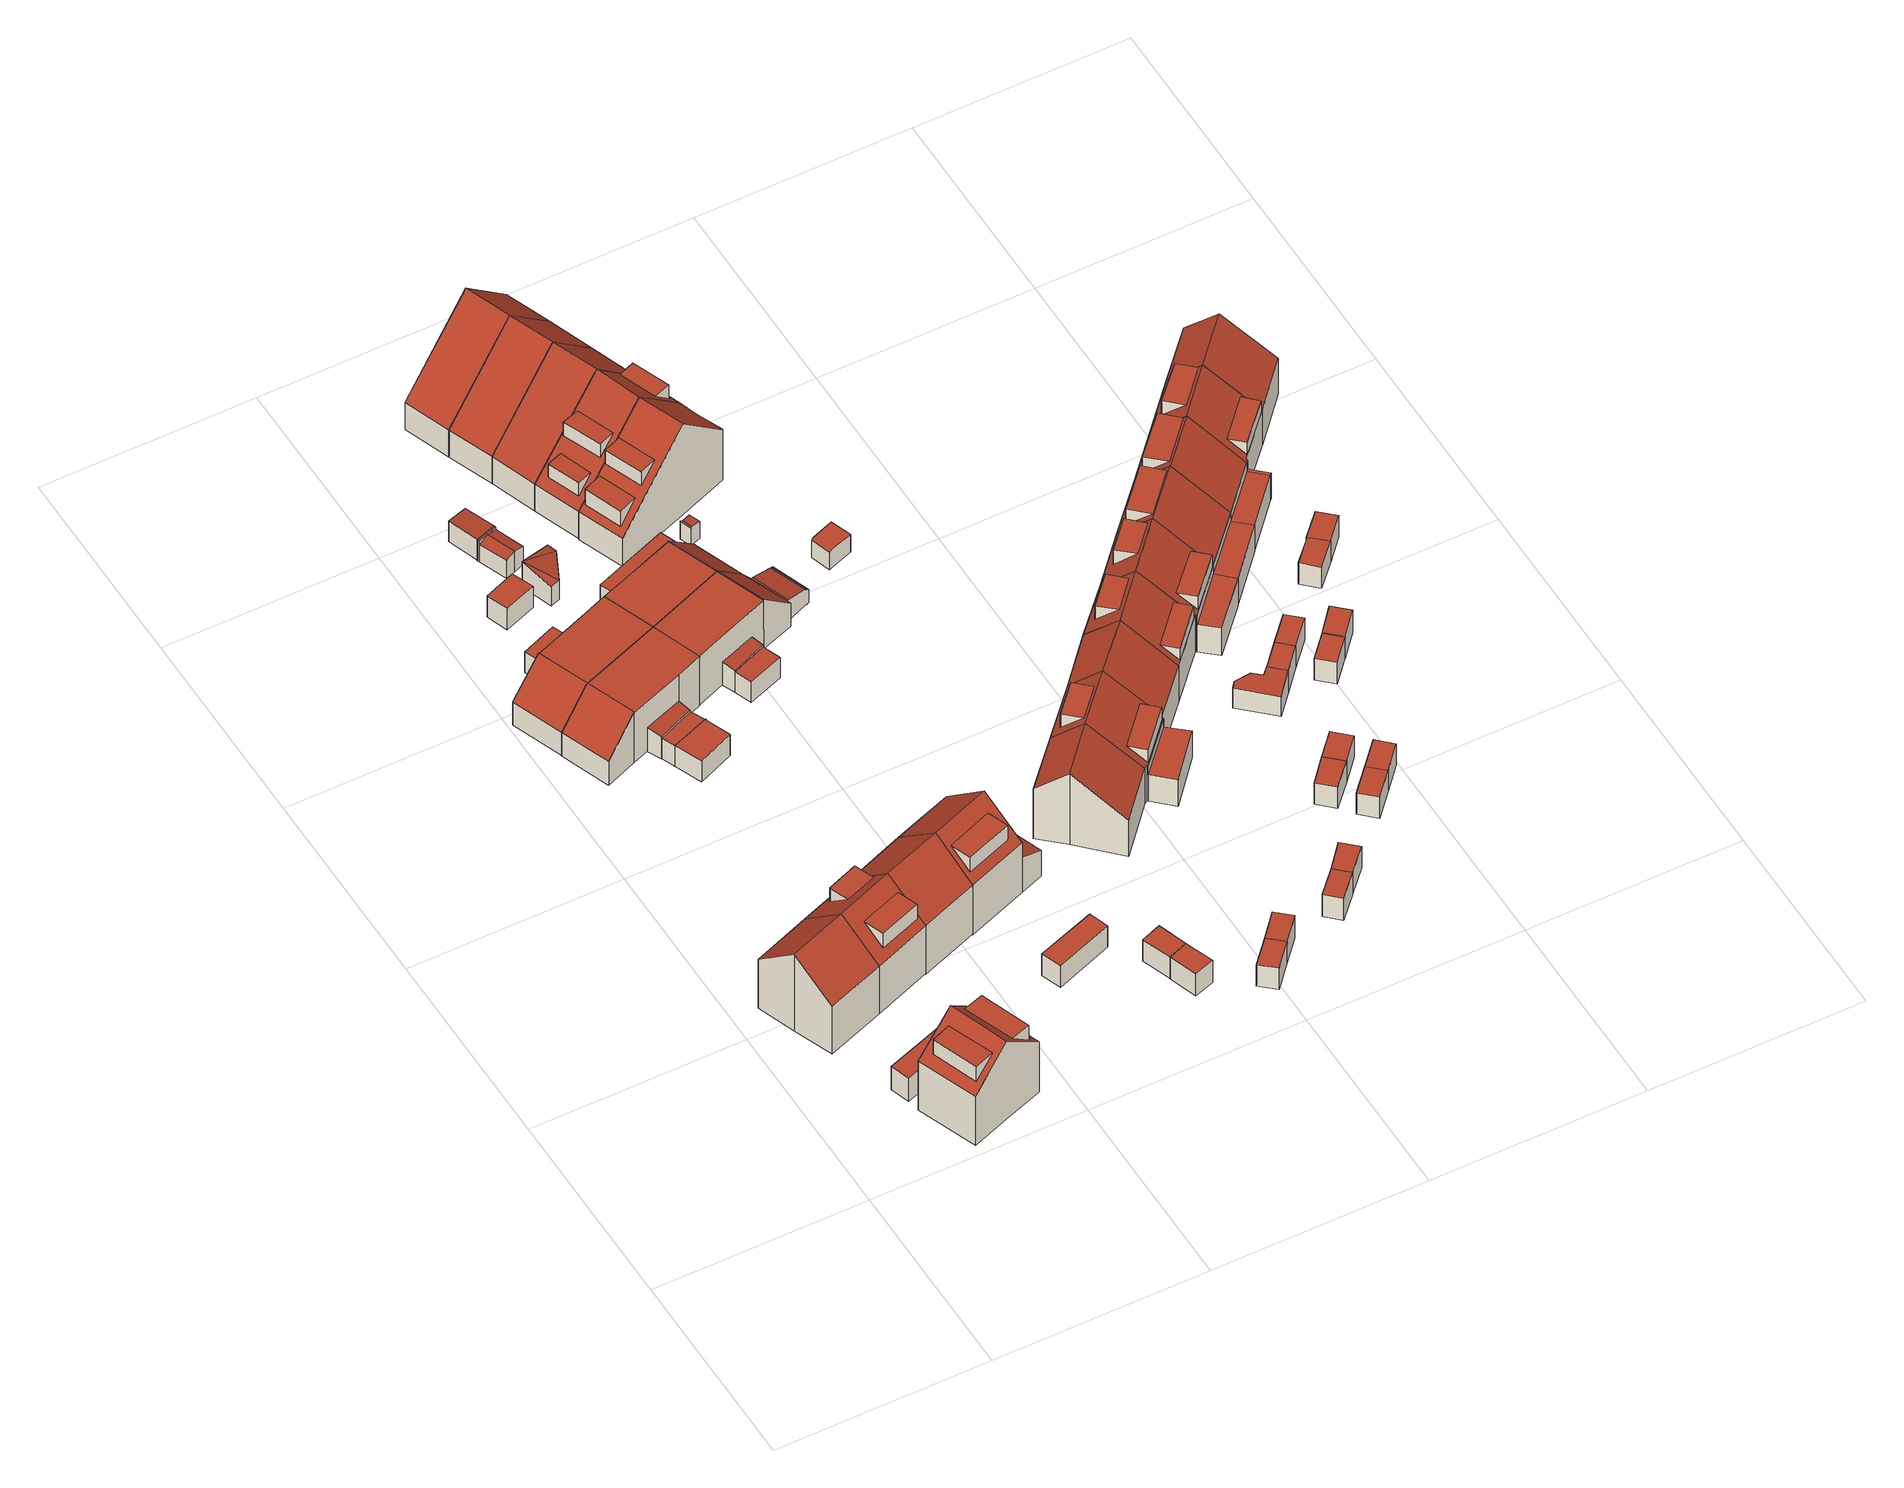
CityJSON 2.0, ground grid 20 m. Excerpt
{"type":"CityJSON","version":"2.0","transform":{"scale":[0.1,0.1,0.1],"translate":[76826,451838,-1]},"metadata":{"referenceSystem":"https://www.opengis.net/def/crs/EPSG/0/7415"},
"CityObjects":{
"building1":{"type":"Building","attributes":{"Volume":330.74,"Dakoppervlakte":59.06,"Muuroppervlakte":180.11,"Vloeroppervlakte":45.09,"hoogte_Z_max_in_m_NAP":8.76,"GEB_DOEL":"woonfunctie","dateOfConstruction":"1982-01-01","measuredHeight":8.98},"geometry":[{"type":"Solid","lod":"2","boundaries":[[[[0,1,2,3,4,5]],[[6,7,8,9]],[[10,11,8,7]],[[3,2,6,9]],[[5,11,10,0]],[[4,8,11,5]],[[7,6,2,1,0,10]],[[4,3,9,8]]]],"semantics":{"surfaces":[{"type":"GroundSurface"},{"type":"RoofSurface"},{"type":"WallSurface"}],"values":[[0,1,1,2,2,2,2,2]]}}]},
"building2":{"type":"Building","attributes":{"Volume":28.54,"Dakoppervlakte":10.73,"Muuroppervlakte":40.31,"Vloeroppervlakte":10.73,"hoogte_Z_max_in_m_NAP":2.26,"GEB_DOEL":"onbekend","dateOfConstruction":"1982-01-01","measuredHeight":2.66},"geometry":[{"type":"Solid","lod":"2","boundaries":[[[[12,13,14,15]],[[16,17,18,19]],[[15,14,17,16]],[[14,13,18,17]],[[18,13,12,19]],[[12,15,16,19]]]],"semantics":{"surfaces":[{"type":"GroundSurface"},{"type":"RoofSurface"},{"type":"WallSurface"}],"values":[[0,1,2,2,2,2]]}}]},
"building3":{"type":"Building","attributes":{"Volume":360.39,"Dakoppervlakte":36.42,"Muuroppervlakte":184.78,"Vloeroppervlakte":46.39,"hoogte_Z_max_in_m_NAP":8.72,"GEB_DOEL":"woonfunctie","dateOfConstruction":"1982-01-01","measuredHeight":9.08},"children":["building3-1","building3-2"],"geometry":[{"type":"Solid","lod":"2","boundaries":[[[[20,21,22,23,24,25]],[[26,27,28,29],[30,31,32,33]],[[29,34,35,26],[36,37,38,39]],[[23,22,35,34]],[[26,35,22,21]],[[34,29,28,25,24,23]],[[20,25,28,27]],[[21,20,27,26]],[[40,41,33,32]],[[30,41,40,31]],[[30,33,41]],[[40,32,31]],[[42,43,36,39]],[[42,39,38]],[[38,37,43,42]],[[43,37,36]]]],"semantics":{"surfaces":[{"type":"GroundSurface"},{"type":"RoofSurface"},{"type":"WallSurface"}],"values":[[0,1,1,2,2,2,2,2,1,2,2,2,1,2,2,2]]}}]},
"building3-1":{"type":"BuildingInstallation","attributes":{"relationToConstruction":"outside"},"parents":["building3"],"geometry":[{"type":"MultiSurface","lod":"2","boundaries":[[[40,41,33,32]],[[30,41,40,31]],[[30,33,41]],[[40,32,31]]],"semantics":{"surfaces":[{"type":"RoofSurface"},{"type":"WallSurface"}],"values":[0,1,1,1]}}]},
"building3-2":{"type":"BuildingInstallation","attributes":{"relationToConstruction":"outside"},"parents":["building3"],"geometry":[{"type":"MultiSurface","lod":"2","boundaries":[[[42,43,36,39]],[[42,39,38]],[[38,37,43,42]],[[43,37,36]]],"semantics":{"surfaces":[{"type":"RoofSurface"},{"type":"WallSurface"}],"values":[0,1,1,1]}}]},
"building4":{"type":"Building","attributes":{"Volume":339.76,"Dakoppervlakte":39.76,"Muuroppervlakte":179.52,"Vloeroppervlakte":44.7,"hoogte_Z_max_in_m_NAP":8.76,"GEB_DOEL":"woonfunctie","dateOfConstruction":"1982-01-01","measuredHeight":8.98},"children":["building4-1","building4-2"],"geometry":[{"type":"Solid","lod":"2","boundaries":[[[[44,2,1,0,45,46]],[[7,6,47,48],[49,50,51,52]],[[48,53,10,7],[54,55,56,57]],[[0,10,53,45]],[[10,0,1,7]],[[48,47,44,46,45,53]],[[44,47,6,2]],[[1,2,6,7]],[[49,52,58,59]],[[51,50,59,58]],[[50,49,59]],[[58,52,51]],[[60,61,55,54]],[[54,57,60]],[[57,56,61,60]],[[56,55,61]]]],"semantics":{"surfaces":[{"type":"GroundSurface"},{"type":"RoofSurface"},{"type":"WallSurface"}],"values":[[0,1,1,2,2,2,2,2,1,2,2,2,1,2,2,2]]}}]},
"building4-1":{"type":"BuildingInstallation","attributes":{"relationToConstruction":"outside"},"parents":["building4"],"geometry":[{"type":"MultiSurface","lod":"2","boundaries":[[[49,52,58,59]],[[51,50,59,58]],[[50,49,59]],[[58,52,51]]],"semantics":{"surfaces":[{"type":"RoofSurface"},{"type":"WallSurface"}],"values":[0,1,1,1]}}]},
"building4-2":{"type":"BuildingInstallation","attributes":{"relationToConstruction":"outside"},"parents":["building4"],"geometry":[{"type":"MultiSurface","lod":"2","boundaries":[[[60,61,55,54]],[[54,57,60]],[[57,56,61,60]],[[56,55,61]]],"semantics":{"surfaces":[{"type":"RoofSurface"},{"type":"WallSurface"}],"values":[0,1,1,1]}}]},
"building5":{"type":"Building","attributes":{"Volume":335.72,"Dakoppervlakte":59.55,"Muuroppervlakte":182.07,"Vloeroppervlakte":45.47,"hoogte_Z_max_in_m_NAP":8.76,"GEB_DOEL":"woonfunctie","dateOfConstruction":"1982-01-01","measuredHeight":9.03},"geometry":[{"type":"Solid","lod":"2","boundaries":[[[[62,63,64,65,66,67]],[[47,68,69,48]],[[69,70,53,48]],[[64,53,70,65]],[[62,67,68,47]],[[66,69,68,67]],[[53,64,63,62,47,48]],[[66,65,70,69]]]],"semantics":{"surfaces":[{"type":"GroundSurface"},{"type":"RoofSurface"},{"type":"WallSurface"}],"values":[[0,1,1,2,2,2,2,2]]}}]},
"building6":{"type":"Building","attributes":{"Volume":330.44,"Dakoppervlakte":74.86,"Muuroppervlakte":178.05,"Vloeroppervlakte":68.43,"hoogte_Z_max_in_m_NAP":5.5,"GEB_DOEL":"woonfunctie","dateOfConstruction":"1982-01-01","measuredHeight":5.83},"geometry":[{"type":"Solid","lod":"2","boundaries":[[[[71,72,73,74,75,76,77,78,79,80]],[[81,82,83,84,85]],[[86,87,88,89]],[[90,91,92,93]],[[71,82,81,72]],[[79,86,84,83,80]],[[78,87,86,79]],[[77,88,87,78]],[[89,88,77,76]],[[84,86,89,76,75,85]],[[75,74,93,92,85]],[[90,93,74,73]],[[91,90,73,72,81]],[[91,81,85,92]],[[82,71,80,83]]]],"semantics":{"surfaces":[{"type":"GroundSurface"},{"type":"RoofSurface"},{"type":"WallSurface"}],"values":[[0,1,1,1,2,2,2,2,2,2,2,2,2,2,2]]}}]},
"building7":{"type":"Building","attributes":{"Volume":311.79,"Dakoppervlakte":67.31,"Muuroppervlakte":170.22,"Vloeroppervlakte":61.02,"hoogte_Z_max_in_m_NAP":5.5,"GEB_DOEL":"woonfunctie","dateOfConstruction":"1982-01-01","measuredHeight":5.89},"geometry":[{"type":"Solid","lod":"2","boundaries":[[[[94,95,96,97,98,99,100,101,102,103]],[[104,82,81,105,106,107]],[[108,109,110,111]],[[112,113,91,90]],[[94,103,81,82]],[[94,82,104,95]],[[99,98,110,109]],[[111,110,98,97]],[[108,111,97,96]],[[105,100,99,109,108,107,106]],[[103,102,90,91,81]],[[90,102,101,112]],[[113,112,101,100,105]],[[113,105,81,91]],[[96,95,104,107,108]]]],"semantics":{"surfaces":[{"type":"GroundSurface"},{"type":"RoofSurface"},{"type":"WallSurface"}],"values":[[0,1,1,1,2,2,2,2,2,2,2,2,2,2,2]]}}]},
"building8":{"type":"Building","attributes":{"Volume":38.8,"Dakoppervlakte":15.26,"Muuroppervlakte":40.02,"Vloeroppervlakte":15.26,"hoogte_Z_max_in_m_NAP":2.24,"GEB_DOEL":"onbekend","dateOfConstruction":"1982-01-01","measuredHeight":2.58},"geometry":[{"type":"Solid","lod":"2","boundaries":[[[[114,115,116,117,118,119,120]],[[121,122,123,124,125]],[[126,127,128,129]],[[124,123,117,116,115,128,125]],[[121,127,119,118,122]],[[122,118,117,123]],[[129,128,115,114]],[[114,120,126,129]],[[120,119,127,126]],[[127,121,125,128]]]],"semantics":{"surfaces":[{"type":"GroundSurface"},{"type":"RoofSurface"},{"type":"WallSurface"}],"values":[[0,1,1,2,2,2,2,2,2,2]]}}]},
"building9":{"type":"Building","attributes":{"Volume":16.77,"Dakoppervlakte":6.68,"Muuroppervlakte":26.51,"Vloeroppervlakte":6.68,"hoogte_Z_max_in_m_NAP":2.15,"GEB_DOEL":"onbekend","dateOfConstruction":"1982-01-01","measuredHeight":2.51},"geometry":[{"type":"Solid","lod":"2","boundaries":[[[[130,131,132,133]],[[134,135,136,137]],[[132,131,135,134]],[[131,130,136,135]],[[136,130,133,137]],[[133,132,134,137]]]],"semantics":{"surfaces":[{"type":"GroundSurface"},{"type":"RoofSurface"},{"type":"WallSurface"}],"values":[[0,1,2,2,2,2]]}}]},
"building10":{"type":"Building","attributes":{"Volume":14.42,"Dakoppervlakte":6.32,"Muuroppervlakte":23.43,"Vloeroppervlakte":6.29,"hoogte_Z_max_in_m_NAP":2.06,"GEB_DOEL":"onbekend","dateOfConstruction":"1982-01-01","measuredHeight":2.39},"geometry":[{"type":"Solid","lod":"2","boundaries":[[[[138,139,140,141]],[[142,143,144,145]],[[141,140,145,144]],[[145,140,139,142]],[[138,143,142,139]],[[138,141,144,143]]]],"semantics":{"surfaces":[{"type":"GroundSurface"},{"type":"RoofSurface"},{"type":"WallSurface"}],"values":[[0,1,2,2,2,2]]}}]},
"building11":{"type":"Building","attributes":{"Volume":14.27,"Dakoppervlakte":6.54,"Muuroppervlakte":22.66,"Vloeroppervlakte":6.3,"hoogte_Z_max_in_m_NAP":2.06,"GEB_DOEL":"onbekend","dateOfConstruction":"1982-01-01","measuredHeight":2.43},"geometry":[{"type":"Solid","lod":"2","boundaries":[[[[146,147,148,149,150,151,152]],[[153,154,155,156,157]],[[158,159,160,156,155]],[[160,161,145,144,162,157]],[[158,155,152,151]],[[153,147,146,154]],[[152,155,154,146]],[[161,159,150,149,145]],[[145,149,148,144]],[[148,147,153,162,144]],[[156,160,157]],[[161,160,159]],[[162,153,157]],[[151,150,159,158]]]],"semantics":{"surfaces":[{"type":"GroundSurface"},{"type":"RoofSurface"},{"type":"WallSurface"}],"values":[[0,1,1,1,2,2,2,2,2,2,2,2,2,2]]}}]},
"building12":{"type":"Building","attributes":{"Volume":18.06,"Dakoppervlakte":7.53,"Muuroppervlakte":27.78,"Vloeroppervlakte":7.23,"hoogte_Z_max_in_m_NAP":2.73,"GEB_DOEL":"onbekend","dateOfConstruction":"1982-01-01","measuredHeight":3.06},"geometry":[{"type":"Solid","lod":"2","boundaries":[[[[163,164,165,166,167]],[[168,169,170]],[[171,172,169]],[[170,169,172]],[[165,164,171,169]],[[172,171,164,163]],[[170,167,166,168]],[[165,169,168,166]],[[163,167,170,172]]]],"semantics":{"surfaces":[{"type":"GroundSurface"},{"type":"RoofSurface"},{"type":"WallSurface"}],"values":[[0,1,1,1,2,2,2,2,2]]}}]},
"building13":{"type":"Building","attributes":{"Volume":28.89,"Dakoppervlakte":11.37,"Muuroppervlakte":39.29,"Vloeroppervlakte":11.37,"hoogte_Z_max_in_m_NAP":2.21,"GEB_DOEL":"onbekend","dateOfConstruction":"1982-01-01","measuredHeight":2.54},"geometry":[{"type":"Solid","lod":"2","boundaries":[[[[173,174,175,176]],[[177,178,179,180]],[[176,175,178,177]],[[175,174,179,178]],[[179,174,173,180]],[[177,180,173,176]]]],"semantics":{"surfaces":[{"type":"GroundSurface"},{"type":"RoofSurface"},{"type":"WallSurface"}],"values":[[0,1,2,2,2,2]]}}]},
"building14":{"type":"Building","attributes":{"Volume":426.15,"Dakoppervlakte":70.07,"Muuroppervlakte":196.24,"Vloeroppervlakte":65.78,"hoogte_Z_max_in_m_NAP":8.76,"GEB_DOEL":"woonfunctie","dateOfConstruction":"1982-01-01","measuredHeight":9.16},"children":["building14-1"],"geometry":[{"type":"Solid","lod":"2","boundaries":[[[[181,182,183,184,185,186,187,188]],[[69,68,189,190],[191,192,193,194]],[[69,190,195,70]],[[196,197,198,199,200,201]],[[68,69,70,182,181,188]],[[201,189,68,188,187]],[[187,186,196,201]],[[197,196,186,185,184,198]],[[183,199,198,184]],[[199,195,190,200]],[[190,189,201,200]],[[70,195,199,183,182]],[[191,194,202,203]],[[203,202,193,192]],[[192,191,203]],[[202,194,193]]]],"semantics":{"surfaces":[{"type":"GroundSurface"},{"type":"RoofSurface"},{"type":"WallSurface"}],"values":[[0,1,1,1,2,2,2,2,2,2,2,2,1,2,2,2]]}}]},
"building14-1":{"type":"BuildingInstallation","attributes":{"relationToConstruction":"outside"},"parents":["building14"],"geometry":[{"type":"MultiSurface","lod":"2","boundaries":[[[191,194,202,203]],[[203,202,193,192]],[[192,191,203]],[[202,194,193]]],"semantics":{"surfaces":[{"type":"RoofSurface"},{"type":"WallSurface"}],"values":[0,1,1,1]}}]},
"building15":{"type":"Building","attributes":{"Volume":14.76,"Dakoppervlakte":6.14,"Muuroppervlakte":25.4,"Vloeroppervlakte":6.14,"hoogte_Z_max_in_m_NAP":2.14,"GEB_DOEL":"onbekend","dateOfConstruction":"1982-01-01","measuredHeight":2.4},"geometry":[{"type":"Solid","lod":"2","boundaries":[[[[204,205,206,207]],[[208,209,210,211]],[[204,207,210,209]],[[206,211,210,207]],[[211,206,205,208]],[[205,204,209,208]]]],"semantics":{"surfaces":[{"type":"GroundSurface"},{"type":"RoofSurface"},{"type":"WallSurface"}],"values":[[0,1,2,2,2,2]]}}]},
"building16":{"type":"Building","attributes":{"Volume":361.79,"Dakoppervlakte":84.11,"Muuroppervlakte":179.48,"Vloeroppervlakte":77.92,"hoogte_Z_max_in_m_NAP":5.5,"GEB_DOEL":"woonfunctie","dateOfConstruction":"1982-01-01","measuredHeight":5.89},"geometry":[{"type":"Solid","lod":"2","boundaries":[[[[212,213,214,215,216,217,218,94,219]],[[83,82,220,221,222]],[[223,224,225,226,227]],[[228,229,230,231]],[[219,94,82,83]],[[214,224,223,215]],[[225,224,214,213]],[[213,212,226,225]],[[228,231,220,218,217]],[[228,217,216,229]],[[221,230,229,216,215,223,227]],[[226,212,219,83,222,221,227]],[[220,231,230,221]],[[94,218,220,82]]]],"semantics":{"surfaces":[{"type":"GroundSurface"},{"type":"RoofSurface"},{"type":"WallSurface"}],"values":[[0,1,1,1,2,2,2,2,2,2,2,2,2,2]]}}]},
"building17":{"type":"Building","attributes":{"Volume":14.24,"Dakoppervlakte":5.57,"Muuroppervlakte":24.54,"Vloeroppervlakte":5.57,"hoogte_Z_max_in_m_NAP":2.22,"GEB_DOEL":"onbekend","dateOfConstruction":"1982-01-01","measuredHeight":2.56},"geometry":[{"type":"Solid","lod":"2","boundaries":[[[[232,233,234,235]],[[236,237,238,239]],[[235,234,239,238]],[[233,236,239,234]],[[232,237,236,233]],[[232,235,238,237]]]],"semantics":{"surfaces":[{"type":"GroundSurface"},{"type":"RoofSurface"},{"type":"WallSurface"}],"values":[[0,1,2,2,2,2]]}}]},
"building18":{"type":"Building","attributes":{"Volume":14.35,"Dakoppervlakte":5.57,"Muuroppervlakte":24.73,"Vloeroppervlakte":5.57,"hoogte_Z_max_in_m_NAP":2.22,"GEB_DOEL":"onbekend","dateOfConstruction":"1982-01-01","measuredHeight":2.58},"geometry":[{"type":"Solid","lod":"2","boundaries":[[[[240,241,242,243]],[[238,244,245,239]],[[240,243,244,238]],[[243,242,245,244]],[[241,239,245,242]],[[240,238,239,241]]]],"semantics":{"surfaces":[{"type":"GroundSurface"},{"type":"RoofSurface"},{"type":"WallSurface"}],"values":[[0,1,2,2,2,2]]}}]},
"building19":{"type":"Building","attributes":{"Volume":325.26,"Dakoppervlakte":77.36,"Muuroppervlakte":174.87,"Vloeroppervlakte":70.39,"hoogte_Z_max_in_m_NAP":5.5,"GEB_DOEL":"woonfunctie","dateOfConstruction":"1982-01-01","measuredHeight":5.82},"geometry":[{"type":"Solid","lod":"2","boundaries":[[[[246,247,248,249,250,251,252,253,254,255,256,257,258,259,260,261,262,263,264,265,205,204,266,267,71]],[[220,82,104,268,269]],[[270,271,272,273]],[[274,275,276,228,231,277]],[[278,279,280,281]],[[282,279,278,283]],[[284,282,283,285]],[[286,284,285,287]],[[288,286,287,289]],[[288,289,290,291]],[[292,293,294,295]],[[294,293,281,280]],[[71,82,220,246]],[[71,267,104,82]],[[266,204,272,271]],[[204,205,273,272]],[[270,273,205,265]],[[267,266,271,270,265,264,269,268,104]],[[220,231,228,247,246]],[[251,250,249,248,295,294,280,279,282,284,286,253,252]],[[293,292,262,261,260,259,258,257,256,255,290,289,287,285,283,278,281]],[[290,255,254,291]],[[286,288,291,254,253]],[[228,276,275,274,263,262,292,295,248,247]],[[231,220,269,277]],[[277,269,264,263,274]]]],"semantics":{"surfaces":[{"type":"GroundSurface"},{"type":"RoofSurface"},{"type":"WallSurface"}],"values":[[0,1,1,1,1,1,1,1,1,1,1,1,2,2,2,2,2,2,2,2,2,2,2,2,2,2]]}}]},
"building20":{"type":"Building","attributes":{"Volume":14.32,"Dakoppervlakte":5.61,"Muuroppervlakte":24.73,"Vloeroppervlakte":5.61,"hoogte_Z_max_in_m_NAP":2.22,"GEB_DOEL":"onbekend","dateOfConstruction":"1982-01-01","measuredHeight":2.55},"geometry":[{"type":"Solid","lod":"2","boundaries":[[[[296,297,298,299]],[[300,301,302,303]],[[298,297,303,302]],[[297,296,300,303]],[[299,301,300,296]],[[299,298,302,301]]]],"semantics":{"surfaces":[{"type":"GroundSurface"},{"type":"RoofSurface"},{"type":"WallSurface"}],"values":[[0,1,2,2,2,2]]}}]},
"building21":{"type":"Building","attributes":{"Volume":413.1,"Dakoppervlakte":78.49,"Muuroppervlakte":222.35,"Vloeroppervlakte":56.06,"hoogte_Z_max_in_m_NAP":10.23,"GEB_DOEL":"woonfunctie","dateOfConstruction":"1982-01-01","measuredHeight":10.52},"geometry":[{"type":"Solid","lod":"2","boundaries":[[[[304,305,306,307,308,309]],[[310,311,312,313]],[[311,310,314,315]],[[304,309,315,314]],[[307,306,313,312]],[[305,310,313,306]],[[315,309,308,307,312,311]],[[305,304,314,310]]]],"semantics":{"surfaces":[{"type":"GroundSurface"},{"type":"RoofSurface"},{"type":"WallSurface"}],"values":[[0,1,1,2,2,2,2,2]]}}]},
"building22":{"type":"Building","attributes":{"Volume":407.28,"Dakoppervlakte":77.39,"Muuroppervlakte":221.81,"Vloeroppervlakte":55.27,"hoogte_Z_max_in_m_NAP":10.23,"GEB_DOEL":"woonfunctie","dateOfConstruction":"1982-01-01","measuredHeight":10.53},"geometry":[{"type":"Solid","lod":"2","boundaries":[[[[304,316,317,318,306,305]],[[319,310,313,320]],[[314,310,319,321]],[[316,304,314,321]],[[306,318,320,313]],[[317,319,320,318]],[[314,304,305,306,313,310]],[[317,316,321,319]]]],"semantics":{"surfaces":[{"type":"GroundSurface"},{"type":"RoofSurface"},{"type":"WallSurface"}],"values":[[0,1,1,2,2,2,2,2]]}}]},
"building23":{"type":"Building","attributes":{"Volume":418.97,"Dakoppervlakte":79.33,"Muuroppervlakte":223.65,"Vloeroppervlakte":56.66,"hoogte_Z_max_in_m_NAP":10.23,"GEB_DOEL":"woonfunctie","dateOfConstruction":"1982-01-01","measuredHeight":10.55},"geometry":[{"type":"Solid","lod":"2","boundaries":[[[[316,322,323,324,318,317]],[[325,319,320,326]],[[319,325,327,321]],[[318,324,326,320]],[[322,316,321,327]],[[317,319,321,316]],[[327,325,326,324,323,322]],[[318,320,319,317]]]],"semantics":{"surfaces":[{"type":"GroundSurface"},{"type":"RoofSurface"},{"type":"WallSurface"}],"values":[[0,1,1,2,2,2,2,2]]}}]},
"building24":{"type":"Building","attributes":{"Volume":429.72,"Dakoppervlakte":54.57,"Muuroppervlakte":223.54,"Vloeroppervlakte":56.24,"hoogte_Z_max_in_m_NAP":10.23,"GEB_DOEL":"woonfunctie","dateOfConstruction":"1982-01-01","measuredHeight":10.56},"children":["building24-1","building24-2","building24-3"],"geometry":[{"type":"Solid","lod":"2","boundaries":[[[[322,328,329,330,324,323]],[[331,325,326,332],[333,334,335,336],[337,338,339,340]],[[331,341,327,325],[342,343,344,345]],[[341,331,332,330,329,328]],[[324,330,332,326]],[[322,323,325,327]],[[328,322,327,341]],[[324,326,325,323]],[[346,347,333,336]],[[334,347,346,335]],[[334,333,347]],[[346,336,335]],[[339,338,348,349]],[[348,337,340,349]],[[340,339,349]],[[348,338,337]],[[350,345,344,351]],[[351,344,343]],[[350,351,343,342]],[[350,342,345]]]],"semantics":{"surfaces":[{"type":"GroundSurface"},{"type":"RoofSurface"},{"type":"WallSurface"}],"values":[[0,1,1,2,2,2,2,2,1,2,2,2,1,2,2,2,1,2,2,2]]}}]},
"building24-1":{"type":"BuildingInstallation","attributes":{"relationToConstruction":"outside"},"parents":["building24"],"geometry":[{"type":"MultiSurface","lod":"2","boundaries":[[[346,347,333,336]],[[334,347,346,335]],[[334,333,347]],[[346,336,335]]],"semantics":{"surfaces":[{"type":"RoofSurface"},{"type":"WallSurface"}],"values":[0,1,1,1]}}]},
"building24-2":{"type":"BuildingInstallation","attributes":{"relationToConstruction":"outside"},"parents":["building24"],"geometry":[{"type":"MultiSurface","lod":"2","boundaries":[[[339,338,348,349]],[[348,337,340,349]],[[340,339,349]],[[348,338,337]]],"semantics":{"surfaces":[{"type":"RoofSurface"},{"type":"WallSurface"}],"values":[0,1,1,1]}}]},
"building24-3":{"type":"BuildingInstallation","attributes":{"relationToConstruction":"outside"},"parents":["building24"],"geometry":[{"type":"MultiSurface","lod":"2","boundaries":[[[350,345,344,351]],[[351,344,343]],[[350,351,343,342]],[[350,342,345]]],"semantics":{"surfaces":[{"type":"RoofSurface"},{"type":"WallSurface"}],"values":[0,1,1,1]}}]},
"building25":{"type":"Building","attributes":{"Volume":2.47,"Dakoppervlakte":1.19,"Muuroppervlakte":9.05,"Vloeroppervlakte":2.59,"hoogte_Z_max_in_m_NAP":1.93,"GEB_DOEL":"onbekend","dateOfConstruction":"1982-01-01","measuredHeight":2.17},"geometry":[{"type":"Solid","lod":"2","boundaries":[[[[352,353,354,355,356,357]],[[358,359,360,361]],[[358,361,362,363]],[[360,359,353,352]],[[355,363,362,356]],[[354,358,363,355]],[[357,356,362,361,360,352]],[[359,358,354,353]]]],"semantics":{"surfaces":[{"type":"GroundSurface"},{"type":"RoofSurface"},{"type":"WallSurface"}],"values":[[0,1,1,2,2,2,2,2]]}}]},
"building26":{"type":"Building","attributes":{"Volume":293.24,"Dakoppervlakte":58.42,"Muuroppervlakte":159.9,"Vloeroppervlakte":44.74,"hoogte_Z_max_in_m_NAP":7.96,"GEB_DOEL":"woonfunctie","dateOfConstruction":"1982-01-01","measuredHeight":8.3},"geometry":[{"type":"Solid","lod":"2","boundaries":[[[[364,365,366,367,368,369]],[[370,371,372,373]],[[372,371,374,375]],[[370,373,364,369]],[[375,374,367,366]],[[372,375,366,365]],[[368,367,374,371,370,369]],[[365,364,373,372]]]],"semantics":{"surfaces":[{"type":"GroundSurface"},{"type":"RoofSurface"},{"type":"WallSurface"}],"values":[[0,1,1,2,2,2,2,2]]}}]},
"building27":{"type":"Building","attributes":{"Volume":435.15,"Dakoppervlakte":60.89,"Muuroppervlakte":226.19,"Vloeroppervlakte":56.74,"hoogte_Z_max_in_m_NAP":10.23,"GEB_DOEL":"woonfunctie","dateOfConstruction":"1982-01-01","measuredHeight":10.62},"children":["building27-1","building27-2"],"geometry":[{"type":"Solid","lod":"2","boundaries":[[[[376,377,378,379,380,381,382,383]],[[331,332,384,385],[386,387,388,389],[390,391,392,393]],[[394,395,341,331,385,396]],[[395,394,396,380,379,378,377,341]],[[331,341,377,376]],[[396,385,384,382,381,380]],[[383,382,384,332]],[[383,332,331,376]],[[389,397,398,386]],[[397,388,387,398]],[[387,386,398]],[[397,389,388]],[[399,400,391,390]],[[399,393,392,400]],[[392,391,400]],[[399,390,393]]]],"semantics":{"surfaces":[{"type":"GroundSurface"},{"type":"RoofSurface"},{"type":"WallSurface"}],"values":[[0,1,1,2,2,2,2,2,1,2,2,2,1,2,2,2]]}}]},
"building27-1":{"type":"BuildingInstallation","attributes":{"relationToConstruction":"outside"},"parents":["building27"],"geometry":[{"type":"MultiSurface","lod":"2","boundaries":[[[389,397,398,386]],[[397,388,387,398]],[[387,386,398]],[[397,389,388]]],"semantics":{"surfaces":[{"type":"RoofSurface"},{"type":"WallSurface"}],"values":[0,1,1,1]}}]},
"building27-2":{"type":"BuildingInstallation","attributes":{"relationToConstruction":"outside"},"parents":["building27"],"geometry":[{"type":"MultiSurface","lod":"2","boundaries":[[[399,400,391,390]],[[399,393,392,400]],[[392,391,400]],[[399,390,393]]],"semantics":{"surfaces":[{"type":"RoofSurface"},{"type":"WallSurface"}],"values":[0,1,1,1]}}]},
"building28":{"type":"Building","attributes":{"Volume":14.37,"Dakoppervlakte":5.61,"Muuroppervlakte":24.82,"Vloeroppervlakte":5.61,"hoogte_Z_max_in_m_NAP":2.22,"GEB_DOEL":"onbekend","dateOfConstruction":"1982-01-01","measuredHeight":2.56},"geometry":[{"type":"Solid","lod":"2","boundaries":[[[[401,402,403,299,298]],[[301,404,405,406,302]],[[298,299,301,302]],[[405,404,301,299,403,402]],[[405,402,401,406]],[[401,298,302,406]]]],"semantics":{"surfaces":[{"type":"GroundSurface"},{"type":"RoofSurface"},{"type":"WallSurface"}],"values":[[0,1,2,2,2,2]]}}]},
"building29":{"type":"Building","attributes":{"Volume":354.68,"Dakoppervlakte":54.19,"Muuroppervlakte":175.89,"Vloeroppervlakte":59.79,"hoogte_Z_max_in_m_NAP":7.96,"GEB_DOEL":"woonfunctie","dateOfConstruction":"1982-01-01","measuredHeight":8.26},"children":["building29-1","building29-2"],"geometry":[{"type":"Solid","lod":"2","boundaries":[[[[407,408,409,410,411,412,413,369,368,367,414,415]],[[416,371,370,417,418,419,420,421],[422,423,424,425]],[[426,374,371,416],[427,428,429,430]],[[431,432,433,434]],[[374,367,368,369,370,371]],[[418,417,413,412,432]],[[420,419,431,409,408]],[[420,408,407,421]],[[415,416,421,407]],[[374,426,414,367]],[[412,411,433,432]],[[410,434,433,411]],[[418,432,431,419]],[[409,431,434,410]],[[415,414,426,416]],[[413,417,370,369]],[[435,436,425,424]],[[435,423,422,436]],[[422,425,436]],[[435,424,423]],[[430,437,438,427]],[[437,430,429]],[[438,437,429,428]],[[438,428,427]]]],"semantics":{"surfaces":[{"type":"GroundSurface"},{"type":"RoofSurface"},{"type":"WallSurface"}],"values":[[0,1,1,1,2,2,2,2,2,2,2,2,2,2,2,2,1,2,2,2,1,2,2,2]]}}]},
"building29-1":{"type":"BuildingInstallation","attributes":{"relationToConstruction":"outside"},"parents":["building29"],"geometry":[{"type":"MultiSurface","lod":"2","boundaries":[[[435,436,425,424]],[[435,423,422,436]],[[422,425,436]],[[435,424,423]]],"semantics":{"surfaces":[{"type":"RoofSurface"},{"type":"WallSurface"}],"values":[0,1,1,1]}}]},
"building29-2":{"type":"BuildingInstallation","attributes":{"relationToConstruction":"outside"},"parents":["building29"],"geometry":[{"type":"MultiSurface","lod":"2","boundaries":[[[430,437,438,427]],[[437,430,429]],[[438,437,429,428]],[[438,428,427]]],"semantics":{"surfaces":[{"type":"RoofSurface"},{"type":"WallSurface"}],"values":[0,1,1,1]}}]},
"building30":{"type":"Building","attributes":{"Volume":10.18,"Dakoppervlakte":5.01,"Muuroppervlakte":18.28,"Vloeroppervlakte":5.01,"hoogte_Z_max_in_m_NAP":1.78,"GEB_DOEL":"onbekend","dateOfConstruction":"1951-01-01","measuredHeight":2.03},"geometry":[{"type":"Solid","lod":"2","boundaries":[[[[439,440,441,442,443,444]],[[445,446,447,448,449,450]],[[448,447,446,439,444,443]],[[443,442,449,448]],[[445,450,449,442,441,440]],[[439,446,445,440]]]],"semantics":{"surfaces":[{"type":"GroundSurface"},{"type":"RoofSurface"},{"type":"WallSurface"}],"values":[[0,1,2,2,2,2]]}}]},
"building31":{"type":"Building","attributes":{"Volume":13.5,"Dakoppervlakte":5.22,"Muuroppervlakte":24.33,"Vloeroppervlakte":5.22,"hoogte_Z_max_in_m_NAP":2.22,"GEB_DOEL":"onbekend","dateOfConstruction":"1982-01-01","measuredHeight":2.59},"geometry":[{"type":"Solid","lod":"2","boundaries":[[[[451,452,453,454]],[[455,456,457,458]],[[457,451,454,458]],[[454,453,455,458]],[[455,453,452,456]],[[452,451,457,456]]]],"semantics":{"surfaces":[{"type":"GroundSurface"},{"type":"RoofSurface"},{"type":"WallSurface"}],"values":[[0,1,2,2,2,2]]}}]},
"building32":{"type":"Building","attributes":{"Volume":13.1,"Dakoppervlakte":5.22,"Muuroppervlakte":23.6,"Vloeroppervlakte":5.22,"hoogte_Z_max_in_m_NAP":2.22,"GEB_DOEL":"onbekend","dateOfConstruction":"1982-01-01","measuredHeight":2.51},"geometry":[{"type":"Solid","lod":"2","boundaries":[[[[459,460,461,462]],[[457,456,463,464]],[[459,462,456,457]],[[462,461,463,456]],[[463,461,460,464]],[[460,459,457,464]]]],"semantics":{"surfaces":[{"type":"GroundSurface"},{"type":"RoofSurface"},{"type":"WallSurface"}],"values":[[0,1,2,2,2,2]]}}]},
"building33":{"type":"Building","attributes":{"Volume":285.04,"Dakoppervlakte":57.48,"Muuroppervlakte":156.77,"Vloeroppervlakte":44.03,"hoogte_Z_max_in_m_NAP":7.96,"GEB_DOEL":"woonfunctie","dateOfConstruction":"1982-01-01","measuredHeight":8.21},"geometry":[{"type":"Solid","lod":"2","boundaries":[[[[465,466,467,407,415,414]],[[416,468,469,426]],[[470,468,416,421]],[[470,421,407,467]],[[469,465,414,426]],[[415,416,426,414]],[[470,467,466,465,469,468]],[[415,407,421,416]]]],"semantics":{"surfaces":[{"type":"GroundSurface"},{"type":"RoofSurface"},{"type":"WallSurface"}],"values":[[0,1,1,2,2,2,2,2]]}}]},
"building34":{"type":"Building","attributes":{"Volume":291.65,"Dakoppervlakte":37.87,"Muuroppervlakte":155.93,"Vloeroppervlakte":43.42,"hoogte_Z_max_in_m_NAP":7.96,"GEB_DOEL":"woonfunctie","dateOfConstruction":"1982-01-01","measuredHeight":8.21},"children":["building34-1","building34-2"],"geometry":[{"type":"Solid","lod":"2","boundaries":[[[[471,467,466,465,472,473]],[[468,470,474,475],[476,477,478,479]],[[468,475,480,469],[481,482,483,484]],[[474,470,467,471]],[[475,474,471,473]],[[469,465,466,467,470,468]],[[469,480,472,465]],[[472,480,475,473]],[[479,485,486,476]],[[486,485,478,477]],[[477,476,486]],[[485,479,478]],[[481,484,487,488]],[[487,484,483]],[[488,487,483,482]],[[482,481,488]]]],"semantics":{"surfaces":[{"type":"GroundSurface"},{"type":"RoofSurface"},{"type":"WallSurface"}],"values":[[0,1,1,2,2,2,2,2,1,2,2,2,1,2,2,2]]}}]},
"building34-1":{"type":"BuildingInstallation","attributes":{"relationToConstruction":"outside"},"parents":["building34"],"geometry":[{"type":"MultiSurface","lod":"2","boundaries":[[[479,485,486,476]],[[486,485,478,477]],[[477,476,486]],[[485,479,478]]],"semantics":{"surfaces":[{"type":"RoofSurface"},{"type":"WallSurface"}],"values":[0,1,1,1]}}]},
"building34-2":{"type":"BuildingInstallation","attributes":{"relationToConstruction":"outside"},"parents":["building34"],"geometry":[{"type":"MultiSurface","lod":"2","boundaries":[[[481,484,487,488]],[[487,484,483]],[[488,487,483,482]],[[482,481,488]]],"semantics":{"surfaces":[{"type":"RoofSurface"},{"type":"WallSurface"}],"values":[0,1,1,1]}}]},
"building35":{"type":"Building","attributes":{"Volume":14.25,"Dakoppervlakte":5.61,"Muuroppervlakte":24.48,"Vloeroppervlakte":5.61,"hoogte_Z_max_in_m_NAP":2.22,"GEB_DOEL":"onbekend","dateOfConstruction":"1982-01-01","measuredHeight":2.54},"geometry":[{"type":"Solid","lod":"2","boundaries":[[[[489,490,491,492]],[[493,494,495,496]],[[491,490,496,495]],[[489,493,496,490]],[[493,489,492,494]],[[492,491,495,494]]]],"semantics":{"surfaces":[{"type":"GroundSurface"},{"type":"RoofSurface"},{"type":"WallSurface"}],"values":[[0,1,2,2,2,2]]}}]},
"building36":{"type":"Building","attributes":{"Volume":14.51,"Dakoppervlakte":5.76,"Muuroppervlakte":24.74,"Vloeroppervlakte":5.76,"hoogte_Z_max_in_m_NAP":2.22,"GEB_DOEL":"onbekend","dateOfConstruction":"1982-01-01","measuredHeight":2.52},"geometry":[{"type":"Solid","lod":"2","boundaries":[[[[497,498,499,500]],[[501,502,503,504]],[[499,498,504,503]],[[498,497,501,504]],[[501,497,500,502]],[[500,499,503,502]]]],"semantics":{"surfaces":[{"type":"GroundSurface"},{"type":"RoofSurface"},{"type":"WallSurface"}],"values":[[0,1,2,2,2,2]]}}]},
"building37":{"type":"Building","attributes":{"Volume":14.07,"Dakoppervlakte":5.61,"Muuroppervlakte":24.17,"Vloeroppervlakte":5.61,"hoogte_Z_max_in_m_NAP":2.22,"GEB_DOEL":"onbekend","dateOfConstruction":"1982-01-01","measuredHeight":2.51},"geometry":[{"type":"Solid","lod":"2","boundaries":[[[[491,505,506,492]],[[495,494,507,508]],[[491,492,494,495]],[[492,506,507,494]],[[505,508,507,506]],[[495,508,505,491]]]],"semantics":{"surfaces":[{"type":"GroundSurface"},{"type":"RoofSurface"},{"type":"WallSurface"}],"values":[[0,1,2,2,2,2]]}}]},
"building38":{"type":"Building","attributes":{"Volume":14.51,"Dakoppervlakte":5.75,"Muuroppervlakte":24.73,"Vloeroppervlakte":5.75,"hoogte_Z_max_in_m_NAP":2.22,"GEB_DOEL":"onbekend","dateOfConstruction":"1982-01-01","measuredHeight":2.52},"geometry":[{"type":"Solid","lod":"2","boundaries":[[[[509,500,499,510]],[[511,512,503,502]],[[500,502,503,499]],[[500,509,511,502]],[[510,512,511,509]],[[510,499,503,512]]]],"semantics":{"surfaces":[{"type":"GroundSurface"},{"type":"RoofSurface"},{"type":"WallSurface"}],"values":[[0,1,2,2,2,2]]}}]},
"building39":{"type":"Building","attributes":{"Volume":32.22,"Dakoppervlakte":12.92,"Muuroppervlakte":45.41,"Vloeroppervlakte":12.82,"hoogte_Z_max_in_m_NAP":2.34,"GEB_DOEL":"onbekend","dateOfConstruction":"1982-01-01","measuredHeight":2.71},"geometry":[{"type":"Solid","lod":"2","boundaries":[[[[513,514,515,516,517,518,519,520,521,522]],[[523,524,525,526,527,528,529,530]],[[531,532,533,534]],[[523,516,515,524]],[[525,524,515,514]],[[514,513,526,525]],[[528,527,526,513,522,521]],[[529,528,521,520,533]],[[519,518,531,534]],[[531,518,517,532]],[[533,520,519,534]],[[532,530,529,533]],[[523,530,532,517,516]]]],"semantics":{"surfaces":[{"type":"GroundSurface"},{"type":"RoofSurface"},{"type":"WallSurface"}],"values":[[0,1,1,2,2,2,2,2,2,2,2,2,2]]}}]},
"building40":{"type":"Building","attributes":{"Volume":349.91,"Dakoppervlakte":52.04,"Muuroppervlakte":174.67,"Vloeroppervlakte":57.52,"hoogte_Z_max_in_m_NAP":7.96,"GEB_DOEL":"woonfunctie","dateOfConstruction":"1982-01-01","measuredHeight":8.33},"children":["building40-1","building40-2"],"geometry":[{"type":"Solid","lod":"2","boundaries":[[[[535,536,537,538,539,540,541,542,543,544]],[[475,545,546,480],[547,548,549,550]],[[475,474,551,552,553,545],[554,555,556,557]],[[558,559,560,561]],[[553,558,538,537,536,546,545]],[[480,546,536,535]],[[544,475,480,535]],[[561,539,538,558]],[[543,542,551,474]],[[561,560,540,539]],[[558,553,552,559]],[[559,541,540,560]],[[544,543,474,475]],[[542,541,559,552,551]],[[547,550,562,563]],[[562,550,549]],[[563,562,549,548]],[[548,547,563]],[[564,565,557,556]],[[564,555,554,565]],[[554,557,565]],[[564,556,555]]]],"semantics":{"surfaces":[{"type":"GroundSurface"},{"type":"RoofSurface"},{"type":"WallSurface"}],"values":[[0,1,1,1,2,2,2,2,2,2,2,2,2,2,1,2,2,2,1,2,2,2]]}}]},
"building40-1":{"type":"BuildingInstallation","attributes":{"relationToConstruction":"outside"},"parents":["building40"],"geometry":[{"type":"MultiSurface","lod":"2","boundaries":[[[547,550,562,563]],[[562,550,549]],[[563,562,549,548]],[[548,547,563]]],"semantics":{"surfaces":[{"type":"RoofSurface"},{"type":"WallSurface"}],"values":[0,1,1,1]}}]},
"building40-2":{"type":"BuildingInstallation","attributes":{"relationToConstruction":"outside"},"parents":["building40"],"geometry":[{"type":"MultiSurface","lod":"2","boundaries":[[[564,565,557,556]],[[564,555,554,565]],[[554,557,565]],[[564,556,555]]],"semantics":{"surfaces":[{"type":"RoofSurface"},{"type":"WallSurface"}],"values":[0,1,1,1]}}]},
"building41":{"type":"Building","attributes":{"Volume":14.32,"Dakoppervlakte":5.57,"Muuroppervlakte":25.15,"Vloeroppervlakte":5.57,"hoogte_Z_max_in_m_NAP":2.22,"GEB_DOEL":"onbekend","dateOfConstruction":"1982-01-01","measuredHeight":2.57},"geometry":[{"type":"Solid","lod":"2","boundaries":[[[[518,566,567,519]],[[534,568,569,531]],[[519,534,531,518]],[[534,519,567,568]],[[566,569,568,567]],[[566,518,531,569]]]],"semantics":{"surfaces":[{"type":"GroundSurface"},{"type":"RoofSurface"},{"type":"WallSurface"}],"values":[[0,1,2,2,2,2]]}}]},
"building42":{"type":"Building","attributes":{"Volume":345.14,"Dakoppervlakte":58.56,"Muuroppervlakte":171.71,"Vloeroppervlakte":58.19,"hoogte_Z_max_in_m_NAP":7.96,"GEB_DOEL":"woonfunctie","dateOfConstruction":"1982-01-01","measuredHeight":8.22},"children":["building42-1"],"geometry":[{"type":"Solid","lod":"2","boundaries":[[[[570,571,572,573,574,575,576,577,578]],[[545,579,580,546],[581,582,583,584]],[[545,553,585,579]],[[586,558,561,587]],[[578,561,558,570]],[[561,578,577,587]],[[558,586,585,553]],[[553,545,546,572,571,570,558]],[[572,546,580,574,573]],[[579,585,586,576,575,574,580]],[[577,576,586,587]],[[583,588,589,584]],[[588,583,582]],[[589,588,582,581]],[[589,581,584]]]],"semantics":{"surfaces":[{"type":"GroundSurface"},{"type":"RoofSurface"},{"type":"WallSurface"}],"values":[[0,1,1,1,2,2,2,2,2,2,2,1,2,2,2]]}}]},
"building42-1":{"type":"BuildingInstallation","attributes":{"relationToConstruction":"outside"},"parents":["building42"],"geometry":[{"type":"MultiSurface","lod":"2","boundaries":[[[583,588,589,584]],[[588,583,582]],[[589,588,582,581]],[[589,581,584]]],"semantics":{"surfaces":[{"type":"RoofSurface"},{"type":"WallSurface"}],"values":[0,1,1,1]}}]},
"building43":{"type":"Building","attributes":{"Volume":13.73,"Dakoppervlakte":5.56,"Muuroppervlakte":23.74,"Vloeroppervlakte":5.56,"hoogte_Z_max_in_m_NAP":2.22,"GEB_DOEL":"onbekend","dateOfConstruction":"1982-01-01","measuredHeight":2.47},"geometry":[{"type":"Solid","lod":"2","boundaries":[[[[590,591,592,593,594]],[[595,596,597,598,599]],[[592,591,595,599]],[[591,590,596,595]],[[598,597,596,590,594,593]],[[593,592,599,598]]]],"semantics":{"surfaces":[{"type":"GroundSurface"},{"type":"RoofSurface"},{"type":"WallSurface"}],"values":[[0,1,2,2,2,2]]}}]},
"building44":{"type":"Building","attributes":{"Volume":14.45,"Dakoppervlakte":5.56,"Muuroppervlakte":24.99,"Vloeroppervlakte":5.56,"hoogte_Z_max_in_m_NAP":2.32,"GEB_DOEL":"onbekend","dateOfConstruction":"1982-01-01","measuredHeight":2.6},"geometry":[{"type":"Solid","lod":"2","boundaries":[[[[600,601,593,592,602]],[[603,604,605,606,607]],[[604,593,601,605]],[[601,600,606,605]],[[603,607,606,600,602,592]],[[592,593,604,603]]]],"semantics":{"surfaces":[{"type":"GroundSurface"},{"type":"RoofSurface"},{"type":"WallSurface"}],"values":[[0,1,2,2,2,2]]}}]},
"building45":{"type":"Building","attributes":{"Volume":323.52,"Dakoppervlakte":65.65,"Muuroppervlakte":178.49,"Vloeroppervlakte":55.37,"hoogte_Z_max_in_m_NAP":7.96,"GEB_DOEL":"woonfunctie","dateOfConstruction":"1982-01-01","measuredHeight":8.17},"geometry":[{"type":"MultiSurface","lod":"2","boundaries":[[[608,609,610,611,612,613,614,615,616,617]],[[586,587,618,619]],[[580,579,620,621,622,623,624,625]],[[585,626,620,579]],[[627,622,621,628]],[[579,580,611,610,609,586,585]],[[620,626,619,616,615]],[[586,609,608,587]],[[587,608,617,618]],[[619,618,617,616]],[[585,586,619,626]],[[624,621,620,615,614,613,612,625]],[[625,612,611,580]],[[627,628,624,623]],[[623,622,627]]],"semantics":{"surfaces":[{"type":"GroundSurface"},{"type":"RoofSurface"},{"type":"WallSurface"}],"values":[0,1,1,1,1,2,2,2,2,2,2,2,2,2,2]}}]},
"building46":{"type":"Building","attributes":{"Volume":14.16,"Dakoppervlakte":5.54,"Muuroppervlakte":24.58,"Vloeroppervlakte":5.54,"hoogte_Z_max_in_m_NAP":2.22,"GEB_DOEL":"onbekend","dateOfConstruction":"1982-01-01","measuredHeight":2.56},"geometry":[{"type":"Solid","lod":"2","boundaries":[[[[629,630,631,632,633,634]],[[635,636,637,638,639,640]],[[635,640,639,632,631,630]],[[637,636,635,630,629,634]],[[633,638,637,634]],[[633,632,639,638]]]],"semantics":{"surfaces":[{"type":"GroundSurface"},{"type":"RoofSurface"},{"type":"WallSurface"}],"values":[[0,1,2,2,2,2]]}}]},
"building47":{"type":"Building","attributes":{"Volume":302.03,"Dakoppervlakte":38.27,"Muuroppervlakte":169.81,"Vloeroppervlakte":45.24,"hoogte_Z_max_in_m_NAP":7.96,"GEB_DOEL":"woonfunctie","dateOfConstruction":"1982-01-01","measuredHeight":8.19},"children":["building47-1","building47-2"],"geometry":[{"type":"Solid","lod":"2","boundaries":[[[[641,617,616,615,612,642,643,644,645,646]],[[626,647,648,649,650,620],[651,652,653,654]],[[620,650,655,625],[656,657,658,659]],[[619,618,660,661]],[[648,647,661,646,645]],[[648,645,644,649]],[[644,643,650,649]],[[660,641,646,661]],[[625,655,642,612]],[[641,660,618,617]],[[661,647,626,619]],[[619,616,617,618]],[[643,642,655,650]],[[620,625,612,615,616,619,626]],[[654,662,663,651]],[[662,653,652,663]],[[652,651,663]],[[662,654,653]],[[656,659,664,665]],[[664,659,658]],[[665,664,658,657]],[[657,656,665]]]],"semantics":{"surfaces":[{"type":"GroundSurface"},{"type":"RoofSurface"},{"type":"WallSurface"}],"values":[[0,1,1,1,2,2,2,2,2,2,2,2,2,2,1,2,2,2,1,2,2,2]]}}]},
"building47-1":{"type":"BuildingInstallation","attributes":{"relationToConstruction":"outside"},"parents":["building47"],"geometry":[{"type":"MultiSurface","lod":"2","boundaries":[[[654,662,663,651]],[[662,653,652,663]],[[652,651,663]],[[662,654,653]]],"semantics":{"surfaces":[{"type":"RoofSurface"},{"type":"WallSurface"}],"values":[0,1,1,1]}}]},
"building47-2":{"type":"BuildingInstallation","attributes":{"relationToConstruction":"outside"},"parents":["building47"],"geometry":[{"type":"MultiSurface","lod":"2","boundaries":[[[656,659,664,665]],[[664,659,658]],[[665,664,658,657]],[[657,656,665]]],"semantics":{"surfaces":[{"type":"RoofSurface"},{"type":"WallSurface"}],"values":[0,1,1,1]}}]},
"building48":{"type":"Building","attributes":{"Volume":14.16,"Dakoppervlakte":5.54,"Muuroppervlakte":24.58,"Vloeroppervlakte":5.54,"hoogte_Z_max_in_m_NAP":2.22,"GEB_DOEL":"onbekend","dateOfConstruction":"1982-01-01","measuredHeight":2.56},"geometry":[{"type":"Solid","lod":"2","boundaries":[[[[666,633,632,667]],[[638,668,669,639]],[[633,638,639,632]],[[633,666,668,638]],[[667,669,668,666]],[[632,639,669,667]]]],"semantics":{"surfaces":[{"type":"GroundSurface"},{"type":"RoofSurface"},{"type":"WallSurface"}],"values":[[0,1,2,2,2,2]]}}]},
"building49":{"type":"Building","attributes":{"Volume":292.28,"Dakoppervlakte":58.71,"Muuroppervlakte":158.58,"Vloeroppervlakte":44.97,"hoogte_Z_max_in_m_NAP":7.96,"GEB_DOEL":"woonfunctie","dateOfConstruction":"1982-01-01","measuredHeight":8.23},"geometry":[{"type":"Solid","lod":"2","boundaries":[[[[670,671,672,673,674,675]],[[676,650,649,677]],[[650,676,678,655]],[[677,649,670,675]],[[655,678,673,672]],[[650,655,672,671]],[[674,673,678,676,677,675]],[[671,670,649,650]]]],"semantics":{"surfaces":[{"type":"GroundSurface"},{"type":"RoofSurface"},{"type":"WallSurface"}],"values":[[0,1,1,2,2,2,2,2]]}}]}
},
"vertices":[
[78,244,8],[91,208,8],[105,171,8],[51,151,8],[37,188,8],[24,224,8],[105,171,64],[91,208,98],[37,188,98],[51,151,64],[78,244,65],[24,224,65],
[80,78,6],[74,96,6],[128,115,6],[134,97,6],[134,97,33],[128,115,33],[74,96,33],[80,78,33],
[82,66,6],[119,79,6],[155,93,6],[176,36,6],[139,23,6],[103,10,6],[119,79,97],[82,66,64],[103,10,64],[139,23,97],[108,18,71],[93,61,71],[111,68,88],[127,25,88],[176,36,65],[155,93,64],[131,78,88],[150,84,71],[167,37,71],[149,31,88],[93,61,88],[108,18,88],[167,37,88],[150,84,88],
[159,191,8],[132,264,8],[145,228,8],[159,191,64],[145,228,98],[147,215,87],[154,196,70],[115,182,70],[108,201,87],[132,264,65],[138,239,87],[108,228,87],[102,246,71],[131,257,71],[115,182,87],[154,196,87],[131,257,87],[102,246,87],
[159,191,7],[145,228,7],[132,264,7],[187,285,7],[200,248,7],[213,211,7],[213,211,64],[200,248,98],[187,285,65],
[128,581,7],[52,553,7],[22,541,7],[4,589,7],[34,600,7],[51,606,7],[40,634,7],[73,647,7],[84,619,7],[110,629,7],[52,553,64],[128,581,64],[110,629,64],[84,619,64],[34,600,64],[84,619,31],[73,647,31],[40,634,31],[51,606,31],[22,541,34],[52,553,65],[34,600,65],[4,589,34],
[128,581,6],[145,535,6],[120,525,6],[124,513,6],[90,499,6],[84,512,6],[69,507,6],[39,495,6],[22,541,6],[52,553,6],[145,535,64],[69,507,64],[84,512,64],[120,525,64],[120,525,34],[84,512,34],[90,499,32],[124,513,32],[39,495,34],[69,507,65],
[124,513,7],[130,499,7],[130,497,7],[139,475,7],[105,461,7],[95,486,7],[90,499,7],[95,486,32],[105,461,32],[139,475,32],[130,497,32],[130,499,32],[90,499,31],[95,486,31],[130,499,31],[124,513,31],
[81,693,6],[51,682,6],[44,702,6],[73,713,6],[44,702,31],[51,682,31],[81,693,31],[73,713,31],
[57,788,7],[76,795,7],[87,767,7],[67,759,7],[76,795,29],[57,788,31],[67,759,31],[87,767,29],
[78,731,6],[68,757,6],[67,759,6],[87,767,6],[87,765,6],[97,738,6],[87,734,6],[68,757,27],[78,731,27],[87,734,30],[77,761,30],[76,760,30],[97,738,27],[87,765,27],[81,762,29],[87,765,29],[68,757,31],
[103,690,7],[94,687,7],[84,716,7],[114,728,7],[117,720,7],[114,728,29],[84,716,37],[117,720,28],[94,687,29],[103,690,29],
[246,126,7],[239,145,7],[294,164,7],[300,146,7],[300,146,32],[294,164,32],[239,145,32],[246,126,32],
[200,248,6],[187,285,6],[242,305,6],[265,314,6],[284,263,6],[292,240,6],[270,232,6],[213,211,6],[270,232,64],[256,269,98],[252,255,87],[259,236,70],[216,220,70],[209,239,87],[242,305,65],[292,240,36],[284,263,36],[265,314,36],[242,305,47],[256,269,47],[270,232,47],[216,220,87],[259,236,87],
[176,533,7],[209,546,7],[215,529,7],[182,517,7],[209,546,31],[176,533,31],[182,517,31],[215,529,31],
[138,639,6],[127,666,6],[197,692,6],[207,665,6],[214,668,6],[232,620,6],[202,609,6],[110,629,6],[202,609,64],[184,656,64],[138,639,64],[207,665,34],[197,692,34],[127,666,34],[138,639,34],[184,656,34],[232,620,34],[214,668,34],[184,656,65],[202,609,65],
[317,119,7],[336,126,7],[345,99,7],[327,92,7],[336,126,32],[317,119,32],[327,92,32],[345,99,32],
[327,92,6],[345,99,6],[355,72,6],[336,66,6],[336,66,32],[355,72,32],
[202,609,7],[232,620,7],[235,614,7],[238,615,7],[258,622,7],[259,622,7],[260,623,7],[261,623,7],[262,624,7],[275,589,7],[274,589,7],[273,589,7],[273,588,7],[272,588,7],[271,588,7],[251,580,7],[248,579,7],[250,574,7],[219,563,7],[205,557,7],[171,545,7],[145,535,7],[171,545,64],[219,563,64],[205,557,34],[171,545,34],[176,533,32],[209,546,33],[250,574,34],[248,579,34],[235,614,34],[219,563,65],[272,588,25],[259,622,25],[258,622,26],[271,588,26],[260,623,25],[273,588,25],[260,623,24],[273,589,24],[261,623,24],[274,589,24],[262,624,23],[275,589,23],[275,589,22],[262,624,22],[248,579,32],[251,580,32],[238,615,32],[235,614,32],
[397,39,7],[383,51,7],[403,73,7],[417,61,7],[397,39,32],[417,61,32],[403,73,32],[383,51,32],
[218,911,7],[172,894,7],[102,868,7],[86,911,7],[156,937,7],[202,953,7],[172,894,112],[156,937,112],[86,911,39],[102,868,39],[218,911,65],[202,953,65],
[233,869,7],[188,852,7],[118,826,7],[188,852,112],[118,826,39],[233,869,65],
[249,825,7],[204,809,7],[133,783,7],[204,809,112],[133,783,39],[249,825,65],
[265,783,7],[219,766,7],[149,740,7],[219,766,112],[149,740,39],[193,762,87],[178,757,71],[164,792,71],[180,797,87],[143,779,46],[157,784,61],[168,754,61],[154,749,46],[265,783,65],[244,821,71],[257,786,71],[242,780,87],[229,815,87],[164,792,87],[178,757,87],[143,779,61],[154,749,61],[244,821,87],[257,786,87],
[223,688,8],[219,699,8],[221,699,8],[229,702,8],[233,692,8],[224,689,8],[221,699,29],[219,699,29],[223,688,29],[224,689,29],[233,692,28],[229,702,28],
[363,224,7],[328,258,7],[306,278,7],[345,320,7],[366,300,7],[402,267,7],[402,267,49],[366,300,90],[328,258,90],[363,224,49],[345,320,65],[306,278,65],
[219,766,6],[265,783,6],[271,765,6],[281,741,6],[281,740,6],[235,723,6],[165,697,6],[149,740,6],[165,697,39],[235,723,112],[185,712,62],[168,705,44],[155,740,44],[172,747,62],[195,756,86],[208,721,86],[192,715,70],[179,750,70],[281,741,65],[271,765,65],[281,740,65],[155,740,62],[168,705,62],[179,750,86],[192,715,86],
[422,95,7],[436,83,7],[435,81,7],[435,81,32],[436,83,32],[422,95,32],
[442,310,7],[441,309,7],[442,308,7],[460,293,7],[424,252,7],[406,269,7],[405,269,7],[385,363,7],[406,343,7],[406,343,90],[405,269,49],[406,269,48],[442,308,48],[441,309,49],[442,310,49],[440,307,48],[408,272,48],[395,284,63],[427,319,63],[385,363,65],[369,308,87],[355,321,71],[379,347,71],[393,334,87],[442,308,38],[406,269,38],[424,252,38],[460,293,38],[408,272,63],[440,307,63],[379,347,87],[355,321,87],
[324,640,7],[331,621,7],[311,614,7],[307,612,7],[301,631,7],[304,633,7],[331,621,28],[324,640,28],[304,633,28],[301,631,28],[307,612,28],[311,614,28],
[486,113,6],[499,101,6],[479,80,6],[466,92,6],[479,80,32],[499,101,32],[486,113,32],[466,92,32],
[486,113,7],[505,135,7],[519,122,7],[499,101,7],[519,122,32],[505,135,32],
[423,405,7],[445,384,7],[480,351,7],[445,384,90],[423,405,65],[480,351,49],
[518,392,7],[461,445,7],[482,425,7],[518,392,49],[482,425,90],[504,402,63],[516,391,49],[484,356,49],[472,367,63],[461,445,65],[452,398,86],[437,411,70],[461,437,70],[475,424,86],[484,356,63],[516,391,63],[461,437,86],[437,411,86],
[534,188,7],[520,201,7],[539,223,7],[554,209,7],[534,188,32],[554,209,32],[539,223,32],[520,201,32],
[558,162,7],[544,175,7],[564,197,7],[578,184,7],[558,162,32],[578,184,32],[564,197,32],[544,175,32],
[558,244,7],[573,230,7],[573,230,32],[558,244,32],
[598,206,7],[584,219,7],[598,206,32],[584,219,32],
[515,325,6],[519,330,6],[534,330,6],[542,323,6],[548,329,6],[567,350,6],[580,338,6],[561,317,6],[544,298,6],[541,301,6],[542,323,32],[534,330,32],[519,330,30],[515,325,29],[541,301,29],[544,298,29],[561,317,33],[548,329,33],[567,350,32],[548,329,32],[561,317,32],[580,338,32],
[461,445,6],[500,488,6],[522,468,6],[558,434,6],[573,420,6],[535,379,6],[520,392,6],[519,393,6],[518,392,6],[482,425,6],[522,468,90],[500,488,65],[494,443,87],[479,456,70],[503,482,70],[517,468,87],[519,393,49],[520,392,48],[558,434,48],[556,432,48],[524,398,48],[511,410,63],[543,444,63],[558,434,38],[520,392,38],[535,379,38],[573,420,38],[503,482,87],[479,456,87],[524,398,63],[556,432,63],
[588,373,6],[601,361,6],[601,361,32],[588,373,32],
[558,434,7],[522,468,7],[500,488,7],[513,502,7],[540,531,7],[562,511,7],[598,477,7],[613,464,7],[573,420,7],[562,511,90],[540,531,65],[509,489,70],[542,525,70],[558,510,88],[525,474,88],[598,477,48],[598,477,38],[613,464,38],[542,525,88],[509,489,88],
[600,306,7],[586,319,7],[605,340,7],[619,327,7],[617,325,7],[586,319,32],[600,306,32],[617,325,32],[619,327,32],[605,340,32],
[624,362,7],[638,349,7],[623,361,7],[605,340,33],[619,327,33],[638,349,33],[624,362,33],[623,361,33],
[613,464,8],[598,477,8],[562,511,8],[540,531,8],[578,572,8],[582,568,8],[598,553,8],[600,552,8],[636,518,8],[650,505,8],[650,505,38],[636,518,38],[600,552,90],[598,553,88],[565,517,88],[548,532,70],[582,568,70],[578,572,65],[636,518,48],[548,532,88],[582,568,88],
[638,404,7],[626,416,7],[644,435,7],[645,437,7],[660,424,7],[640,403,7],[626,416,32],[638,404,32],[640,403,32],[660,424,32],[645,437,32],[644,435,32],
[652,507,8],[616,614,8],[638,594,8],[674,561,8],[637,521,8],[638,520,8],[638,520,48],[637,521,49],[674,561,49],[638,594,90],[660,571,63],[672,559,49],[640,525,49],[628,536,63],[616,614,65],[607,565,87],[592,579,70],[621,609,70],[635,596,87],[652,507,38],[638,520,38],[640,525,63],[672,559,63],[621,609,87],[592,579,87],
[679,445,7],[665,458,7],[679,445,32],[665,458,32],
[674,561,7],[638,594,7],[616,614,7],[656,657,7],[677,636,7],[713,604,7],[677,636,90],[713,604,49],[656,657,65]
]}
